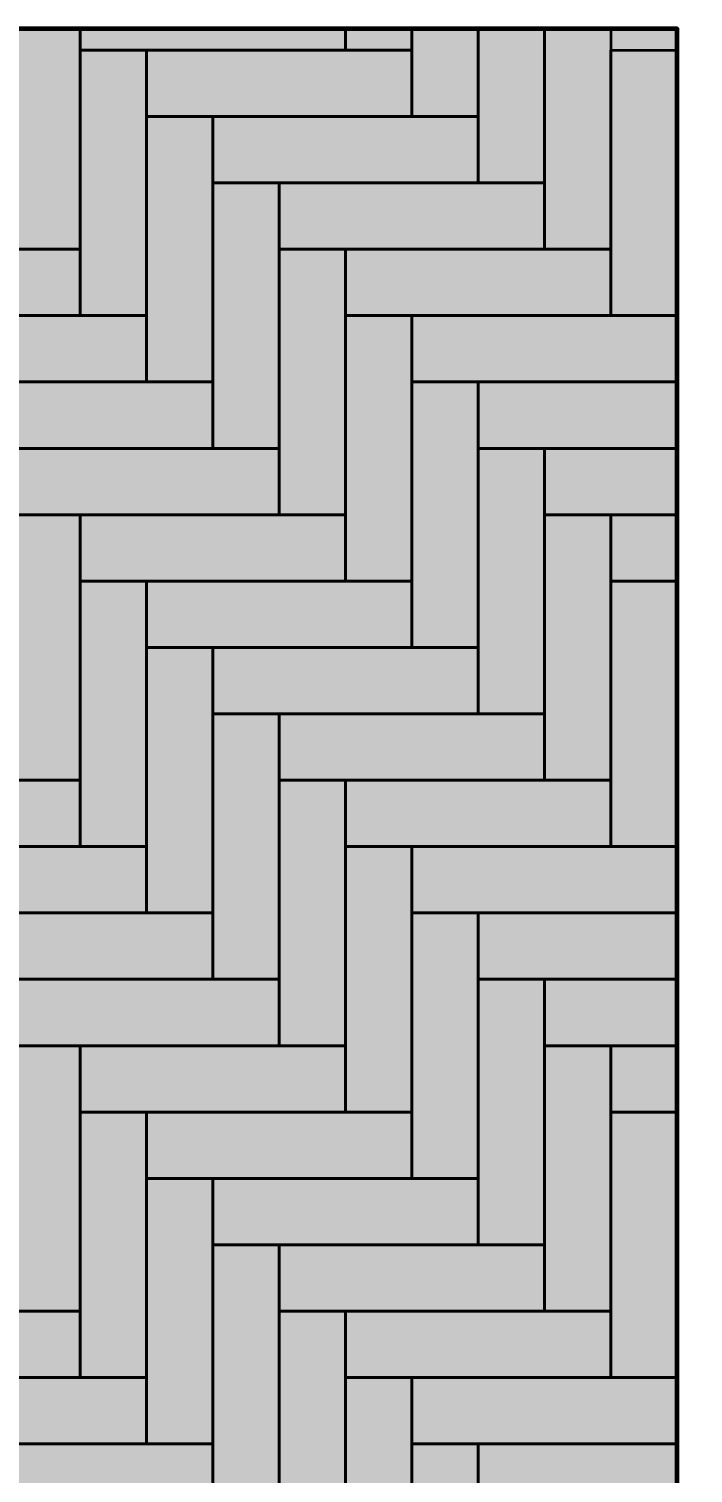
# Model space of a CAD drawing. Header units: millimetres. Extents: x -510890 to 418982, y -118257 to 141350.
# Drawn here: x 72948 to 75452, y -1581 to 3859 of the extents above; entities that cross this region are included whole.
import ezdxf
from ezdxf import colors
from ezdxf.entities.mleader import LeaderData, LeaderLine
from ezdxf.math import Vec2, Vec3

# ---------------------------------------------------------------- set-up
doc = ezdxf.new("R2010")
doc.units = ezdxf.units.MM
doc.layers.add('АР_Площадь контур', color=220, linetype='Continuous', lineweight=35, plot=False)
doc.styles.add('Архитект', font='isocpeur.ttf', dxfattribs={"width": 0.8, "oblique": 8})

msp = doc.modelspace()

# ---------------------------------------------------------------- hatches: boundary and pattern name
at = {"layer": 'АР_Площадь контур', "ltscale": 100, "true_color": 0xc7c8ca}
h = msp.add_hatch(color=9, dxfattribs=at)
h.dxf.hatch_style = 1
h.paths.add_polyline_path([(73141.8, 3859.4), (72891.8, 3859.4), (72891.8, 3029.4), (73141.8, 3029.4)])
at = {"layer": 'АР_Площадь контур', "ltscale": 100, "true_color": 0xffffff}
h = msp.add_hatch(color=7, dxfattribs=at)
h.dxf.hatch_style = 1
h.paths.add_polyline_path([(74141.8, 3859.4), (73141.8, 3859.4), (73141.8, 3779.4), (74141.8, 3779.4)])
h = msp.add_hatch(color=7, dxfattribs=at)
h.dxf.hatch_style = 1
h.paths.add_polyline_path([(74391.8, 3859.4), (74141.8, 3859.4), (74141.8, 3779.4), (74391.8, 3779.4)])
at = {"layer": 'АР_Площадь контур', "ltscale": 100, "true_color": 0x636466}
h = msp.add_hatch(color=251, dxfattribs=at)
h.dxf.hatch_style = 1
h.paths.add_polyline_path([(74641.8, 3859.4), (74391.8, 3859.4), (74391.8, 3529.4), (74641.8, 3529.4)])
at = {"layer": 'АР_Площадь контур', "ltscale": 100, "true_color": 0xc7c8ca}
h = msp.add_hatch(color=9, dxfattribs=at)
h.dxf.hatch_style = 1
h.paths.add_polyline_path([(74891.8, 3859.4), (74641.8, 3859.4), (74641.8, 3279.4), (74891.8, 3279.4)])
at = {"layer": 'АР_Площадь контур', "ltscale": 100, "true_color": 0xffffff}
h = msp.add_hatch(color=7, dxfattribs=at)
h.dxf.hatch_style = 1
h.paths.add_polyline_path([(75141.8, 3859.4), (74891.8, 3859.4), (74891.8, 3029.4), (75141.8, 3029.4)])
at = {"layer": 'АР_Площадь контур', "ltscale": 100, "true_color": 0x636466}
h = msp.add_hatch(color=251, dxfattribs=at)
h.dxf.hatch_style = 1
h.paths.add_polyline_path([(75392.3, 3779.4), (75392.3, 3859.4), (75141.8, 3859.4), (75141.8, 3779.4)])
at = {"layer": 'АР_Площадь контур', "ltscale": 100, "true_color": 0xffffff}
h = msp.add_hatch(color=7, dxfattribs=at)
h.dxf.hatch_style = 1
h.paths.add_polyline_path([(73391.8, 3779.4), (73141.8, 3779.4), (73141.8, 2779.4), (73391.8, 2779.4)])
at = {"layer": 'АР_Площадь контур', "ltscale": 100, "true_color": 0x636466}
h = msp.add_hatch(color=251, dxfattribs=at)
h.dxf.hatch_style = 1
h.paths.add_polyline_path([(74391.8, 3779.4), (73391.8, 3779.4), (73391.8, 3529.4), (74391.8, 3529.4)])
h = msp.add_hatch(color=251, dxfattribs=at)
h.dxf.hatch_style = 1
h.paths.add_polyline_path([(75391.8, 3779.4), (75141.8, 3779.4), (75141.8, 2779.4), (75391.8, 2779.4)])
h = msp.add_hatch(color=251, dxfattribs=at)
h.dxf.hatch_style = 1
h.paths.add_polyline_path([(73641.8, 3529.4), (73391.8, 3529.4), (73391.8, 2529.4), (73641.8, 2529.4)])
at = {"layer": 'АР_Площадь контур', "ltscale": 100, "true_color": 0xc7c8ca}
h = msp.add_hatch(color=9, dxfattribs=at)
h.dxf.hatch_style = 1
h.paths.add_polyline_path([(74641.8, 3529.4), (73641.8, 3529.4), (73641.8, 3279.4), (74641.8, 3279.4)])
h = msp.add_hatch(color=9, dxfattribs=at)
h.dxf.hatch_style = 1
h.paths.add_polyline_path([(75392.3, 2529.4), (75392.3, 3529.4), (75391.8, 3529.4), (75391.8, 2529.4)])
h = msp.add_hatch(color=9, dxfattribs=at)
h.dxf.hatch_style = 1
h.paths.add_polyline_path([(73891.8, 3279.4), (73641.8, 3279.4), (73641.8, 2279.4), (73891.8, 2279.4)])
at = {"layer": 'АР_Площадь контур', "ltscale": 100, "true_color": 0xffffff}
h = msp.add_hatch(color=7, dxfattribs=at)
h.dxf.hatch_style = 1
h.paths.add_polyline_path([(74891.8, 3279.4), (73891.8, 3279.4), (73891.8, 3029.4), (74891.8, 3029.4)])
h = msp.add_hatch(color=7, dxfattribs=at)
h.dxf.hatch_style = 1
h.paths.add_polyline_path([(73141.8, 3029.4), (72141.8, 3029.4), (72141.8, 2779.4), (73141.8, 2779.4)])
h = msp.add_hatch(color=7, dxfattribs=at)
h.dxf.hatch_style = 1
h.paths.add_polyline_path([(74141.8, 3029.4), (73891.8, 3029.4), (73891.8, 2029.4), (74141.8, 2029.4)])
at = {"layer": 'АР_Площадь контур', "ltscale": 100, "true_color": 0x636466}
h = msp.add_hatch(color=251, dxfattribs=at)
h.dxf.hatch_style = 1
h.paths.add_polyline_path([(75141.8, 3029.4), (74141.8, 3029.4), (74141.8, 2779.4), (75141.8, 2779.4)])
h = msp.add_hatch(color=251, dxfattribs=at)
h.dxf.hatch_style = 1
h.paths.add_polyline_path([(73391.8, 2779.4), (72391.8, 2779.4), (72391.8, 2529.4), (73391.8, 2529.4)])
h = msp.add_hatch(color=251, dxfattribs=at)
h.dxf.hatch_style = 1
h.paths.add_polyline_path([(74391.8, 2779.4), (74141.8, 2779.4), (74141.8, 1779.4), (74391.8, 1779.4)])
at = {"layer": 'АР_Площадь контур', "ltscale": 100, "true_color": 0xc7c8ca}
h = msp.add_hatch(color=9, dxfattribs=at)
h.dxf.hatch_style = 1
h.paths.add_polyline_path([(75391.8, 2779.4), (74391.8, 2779.4), (74391.8, 2529.4), (75391.8, 2529.4)])
h = msp.add_hatch(color=9, dxfattribs=at)
h.dxf.hatch_style = 1
h.paths.add_polyline_path([(73641.8, 2529.4), (72641.8, 2529.4), (72641.8, 2279.4), (73641.8, 2279.4)])
h = msp.add_hatch(color=9, dxfattribs=at)
h.dxf.hatch_style = 1
h.paths.add_polyline_path([(74641.8, 2529.4), (74391.8, 2529.4), (74391.8, 1529.4), (74641.8, 1529.4)])
at = {"layer": 'АР_Площадь контур', "ltscale": 100, "true_color": 0xffffff}
h = msp.add_hatch(color=7, dxfattribs=at)
h.dxf.hatch_style = 1
h.paths.add_polyline_path([(75392.3, 2279.4), (75392.3, 2529.4), (74641.8, 2529.4), (74641.8, 2279.4)])
h = msp.add_hatch(color=7, dxfattribs=at)
h.dxf.hatch_style = 1
h.paths.add_polyline_path([(73891.8, 2279.4), (72891.8, 2279.4), (72891.8, 2029.4), (73891.8, 2029.4)])
h = msp.add_hatch(color=7, dxfattribs=at)
h.dxf.hatch_style = 1
h.paths.add_polyline_path([(74891.8, 2279.4), (74641.8, 2279.4), (74641.8, 1279.4), (74891.8, 1279.4)])
at = {"layer": 'АР_Площадь контур', "ltscale": 100, "true_color": 0x636466}
h = msp.add_hatch(color=251, dxfattribs=at)
h.dxf.hatch_style = 1
h.paths.add_polyline_path([(75392.3, 2029.4), (75392.3, 2279.4), (74891.8, 2279.4), (74891.8, 2029.4)])
at = {"layer": 'АР_Площадь контур', "ltscale": 100, "true_color": 0xffffff}
h = msp.add_hatch(color=7, dxfattribs=at)
h.dxf.hatch_style = 1
h.paths.add_polyline_path([(73141.8, 2029.4), (72891.8, 2029.4), (72891.8, 1029.4), (73141.8, 1029.4)])
at = {"layer": 'АР_Площадь контур', "ltscale": 100, "true_color": 0x636466}
h = msp.add_hatch(color=251, dxfattribs=at)
h.dxf.hatch_style = 1
h.paths.add_polyline_path([(74141.8, 2029.4), (73141.8, 2029.4), (73141.8, 1779.4), (74141.8, 1779.4)])
h = msp.add_hatch(color=251, dxfattribs=at)
h.dxf.hatch_style = 1
h.paths.add_polyline_path([(75141.8, 2029.4), (74891.8, 2029.4), (74891.8, 1029.4), (75141.8, 1029.4)])
at = {"layer": 'АР_Площадь контур', "ltscale": 100, "true_color": 0xc7c8ca}
h = msp.add_hatch(color=9, dxfattribs=at)
h.dxf.hatch_style = 1
h.paths.add_polyline_path([(75392.3, 1779.4), (75392.3, 2029.4), (75141.8, 2029.4), (75141.8, 1779.4)])
at = {"layer": 'АР_Площадь контур', "ltscale": 100, "true_color": 0x636466}
h = msp.add_hatch(color=251, dxfattribs=at)
h.dxf.hatch_style = 1
h.paths.add_polyline_path([(73391.8, 1779.4), (73141.8, 1779.4), (73141.8, 779.4), (73391.8, 779.4)])
at = {"layer": 'АР_Площадь контур', "ltscale": 100, "true_color": 0xc7c8ca}
h = msp.add_hatch(color=9, dxfattribs=at)
h.dxf.hatch_style = 1
h.paths.add_polyline_path([(74391.8, 1779.4), (73391.8, 1779.4), (73391.8, 1529.4), (74391.8, 1529.4)])
h = msp.add_hatch(color=9, dxfattribs=at)
h.dxf.hatch_style = 1
h.paths.add_polyline_path([(75391.8, 1779.4), (75141.8, 1779.4), (75141.8, 779.4), (75391.8, 779.4)])
at = {"layer": 'АР_Площадь контур', "ltscale": 100, "true_color": 0xffffff}
h = msp.add_hatch(color=7, dxfattribs=at)
h.dxf.hatch_style = 1
h.paths.add_polyline_path([(75392.3, 1529.4), (75392.3, 1779.4), (75391.8, 1779.4), (75391.8, 1529.4)])
at = {"layer": 'АР_Площадь контур', "ltscale": 100, "true_color": 0xc7c8ca}
h = msp.add_hatch(color=9, dxfattribs=at)
h.dxf.hatch_style = 1
h.paths.add_polyline_path([(73641.8, 1529.4), (73391.8, 1529.4), (73391.8, 529.4), (73641.8, 529.4)])
at = {"layer": 'АР_Площадь контур', "ltscale": 100, "true_color": 0xffffff}
h = msp.add_hatch(color=7, dxfattribs=at)
h.dxf.hatch_style = 1
h.paths.add_polyline_path([(74641.8, 1529.4), (73641.8, 1529.4), (73641.8, 1279.4), (74641.8, 1279.4)])
h = msp.add_hatch(color=7, dxfattribs=at)
h.dxf.hatch_style = 1
h.paths.add_polyline_path([(75392.3, 529.4), (75392.3, 1529.4), (75391.8, 1529.4), (75391.8, 529.4)])
at = {"layer": 'АР_Площадь контур', "lineweight": 5, "ltscale": 300, "true_color": 0xb8b9bc, "transparency": 33554687}
h = msp.add_hatch(color=9, dxfattribs=at)
h.dxf.hatch_style = 1
h.paths.add_polyline_path([(75832.3, 1359.4), (75332.3, 1359.4)], flags=17)
h.paths.add_polyline_path([(76832.3, 859.4), (76332.3, 859.4), (76332.3, 359.4), (76832.3, 359.4)])
h.paths.add_polyline_path([(76832.3, 359.4), (76332.3, 359.4)], flags=17)
h.paths.add_polyline_path([(77332.3, 859.4), (76832.3, 859.4), (76832.3, -140.6), (77332.3, -140.6)])
h.paths.add_polyline_path([(77332.3, -140.6), (76832.3, -140.6), (76832.3, -640.6), (77332.3, -640.6)])
h.paths.add_polyline_path([(77832.3, -140.6), (77332.3, -140.6), (77332.3, -640.6), (77832.3, -640.6)])
h.paths.add_polyline_path([(77832.3, -640.6), (77332.3, -640.6)])
h.paths.add_polyline_path([(78332.3, -140.6), (77832.3, -140.6), (77832.3, -1140.6), (78332.3, -1140.6)])
h.paths.add_polyline_path([(78332.3, -1140.6), (77832.3, -1140.6), (77832.3, -1640.6), (78332.3, -1640.6)])
h.paths.add_polyline_path([(78832.3, -1140.6), (78332.3, -1140.6), (78332.3, -1640.6), (78832.3, -1640.6)])
h.paths.add_polyline_path([(78832.3, -1640.6), (78332.3, -1640.6)], flags=17)
h.paths.add_polyline_path([(79332.3, -2140.6), (78832.3, -2140.6), (78832.3, -2640.6), (79332.3, -2640.6)])
h.paths.add_polyline_path([(79832.3, -2140.6), (79332.3, -2140.6), (79332.3, -2640.6), (79832.3, -2640.6)])
h.paths.add_polyline_path([(79832.3, -2640.6), (79332.3, -2640.6)], flags=17)
h.paths.add_polyline_path([(80332.3, -2140.6), (79832.3, -2140.6), (79832.3, -3140.6), (80332.3, -3140.6)])
h.paths.add_polyline_path([(80332.3, -3140.6), (79832.3, -3140.6), (79832.3, -3640.6), (80332.3, -3640.6)])
h.paths.add_polyline_path([(80832.3, -3140.6), (80332.3, -3140.6), (80332.3, -3640.6), (80832.3, -3640.6)])
h.paths.add_polyline_path([(80832.3, -3640.6), (80832.3, -4140.6)], flags=17)
h.paths.add_polyline_path([(81332.3, -3140.6), (80832.3, -3140.6), (80832.3, -4140.6), (81332.3, -4140.6)])
h.paths.add_polyline_path([(80832.3, -4351), (81332.3, -4351), (81332.3, -4140.6), (80832.3, -4140.6)])
h.paths.add_polyline_path([(78832.3, -1690.6), (78842.3, -1690.6), (78842.3, -2090.6), (78832.3, -2090.6), (78832.3, -2140.6), (79332.3, -2140.6), (79332.3, -1140.6), (78832.3, -1140.6)])
at = {"layer": 'АР_Площадь контур', "ltscale": 100, "true_color": 0xffffff}
h = msp.add_hatch(color=7, dxfattribs=at)
h.dxf.hatch_style = 1
h.paths.add_polyline_path([(73891.8, 1279.4), (73641.8, 1279.4), (73641.8, 279.4), (73891.8, 279.4)])
at = {"layer": 'АР_Площадь контур', "ltscale": 100, "true_color": 0x636466}
h = msp.add_hatch(color=251, dxfattribs=at)
h.dxf.hatch_style = 1
h.paths.add_polyline_path([(74891.8, 1279.4), (73891.8, 1279.4), (73891.8, 1029.4), (74891.8, 1029.4)])
h = msp.add_hatch(color=251, dxfattribs=at)
h.dxf.hatch_style = 1
h.paths.add_polyline_path([(73141.8, 1029.4), (72141.8, 1029.4), (72141.8, 779.4), (73141.8, 779.4)])
h = msp.add_hatch(color=251, dxfattribs=at)
h.dxf.hatch_style = 1
h.paths.add_polyline_path([(74141.8, 1029.4), (73891.8, 1029.4), (73891.8, 29.4), (74141.8, 29.4)])
at = {"layer": 'АР_Площадь контур', "ltscale": 100, "true_color": 0xc7c8ca}
h = msp.add_hatch(color=9, dxfattribs=at)
h.dxf.hatch_style = 1
h.paths.add_polyline_path([(75141.8, 1029.4), (74141.8, 1029.4), (74141.8, 779.4), (75141.8, 779.4)])
h = msp.add_hatch(color=9, dxfattribs=at)
h.dxf.hatch_style = 1
h.paths.add_polyline_path([(73391.8, 779.4), (72391.8, 779.4), (72391.8, 529.4), (73391.8, 529.4)])
h = msp.add_hatch(color=9, dxfattribs=at)
h.dxf.hatch_style = 1
h.paths.add_polyline_path([(74391.8, 779.4), (74141.8, 779.4), (74141.8, -220.6), (74391.8, -220.6)])
at = {"layer": 'АР_Площадь контур', "ltscale": 100, "true_color": 0xffffff}
h = msp.add_hatch(color=7, dxfattribs=at)
h.dxf.hatch_style = 1
h.paths.add_polyline_path([(75391.8, 779.4), (74391.8, 779.4), (74391.8, 529.4), (75391.8, 529.4)])
h = msp.add_hatch(color=7, dxfattribs=at)
h.dxf.hatch_style = 1
h.paths.add_polyline_path([(73641.8, 529.4), (72641.8, 529.4), (72641.8, 279.4), (73641.8, 279.4)])
h = msp.add_hatch(color=7, dxfattribs=at)
h.dxf.hatch_style = 1
h.paths.add_polyline_path([(74641.8, 529.4), (74391.8, 529.4), (74391.8, -470.6), (74641.8, -470.6)])
at = {"layer": 'АР_Площадь контур', "ltscale": 100, "true_color": 0x636466}
h = msp.add_hatch(color=251, dxfattribs=at)
h.dxf.hatch_style = 1
h.paths.add_polyline_path([(75392.3, 279.4), (75392.3, 529.4), (74641.8, 529.4), (74641.8, 279.4)])
h = msp.add_hatch(color=251, dxfattribs=at)
h.dxf.hatch_style = 1
h.paths.add_polyline_path([(73891.8, 279.4), (72891.8, 279.4), (72891.8, 29.4), (73891.8, 29.4)])
h = msp.add_hatch(color=251, dxfattribs=at)
h.dxf.hatch_style = 1
h.paths.add_polyline_path([(74891.8, 279.4), (74641.8, 279.4), (74641.8, -720.6), (74891.8, -720.6)])
at = {"layer": 'АР_Площадь контур', "ltscale": 100, "true_color": 0xc7c8ca}
h = msp.add_hatch(color=9, dxfattribs=at)
h.dxf.hatch_style = 1
h.paths.add_polyline_path([(75392.3, 29.4), (75392.3, 279.4), (74891.8, 279.4), (74891.8, 29.4)])
at = {"layer": 'АР_Площадь контур', "ltscale": 100, "true_color": 0x636466}
h = msp.add_hatch(color=251, dxfattribs=at)
h.dxf.hatch_style = 1
h.paths.add_polyline_path([(73141.8, 29.4), (72891.8, 29.4), (72891.8, -970.6), (73141.8, -970.6)])
at = {"layer": 'АР_Площадь контур', "ltscale": 100, "true_color": 0xc7c8ca}
h = msp.add_hatch(color=9, dxfattribs=at)
h.dxf.hatch_style = 1
h.paths.add_polyline_path([(74141.8, 29.4), (73141.8, 29.4), (73141.8, -220.6), (74141.8, -220.6)])
h = msp.add_hatch(color=9, dxfattribs=at)
h.dxf.hatch_style = 1
h.paths.add_polyline_path([(75141.8, 29.4), (74891.8, 29.4), (74891.8, -970.6), (75141.8, -970.6)])
at = {"layer": 'АР_Площадь контур', "ltscale": 100, "true_color": 0xffffff}
h = msp.add_hatch(color=7, dxfattribs=at)
h.dxf.hatch_style = 1
h.paths.add_polyline_path([(75392.3, -220.6), (75392.3, 29.4), (75141.8, 29.4), (75141.8, -220.6)])
at = {"layer": 'АР_Площадь контур', "ltscale": 100, "true_color": 0xc7c8ca}
h = msp.add_hatch(color=9, dxfattribs=at)
h.dxf.hatch_style = 1
h.paths.add_polyline_path([(73391.8, -220.6), (73141.8, -220.6), (73141.8, -1220.6), (73391.8, -1220.6)])
at = {"layer": 'АР_Площадь контур', "ltscale": 100, "true_color": 0xffffff}
h = msp.add_hatch(color=7, dxfattribs=at)
h.dxf.hatch_style = 1
h.paths.add_polyline_path([(74391.8, -220.6), (73391.8, -220.6), (73391.8, -470.6), (74391.8, -470.6)])
h = msp.add_hatch(color=7, dxfattribs=at)
h.dxf.hatch_style = 1
h.paths.add_polyline_path([(75391.8, -220.6), (75141.8, -220.6), (75141.8, -1220.6), (75391.8, -1220.6)])
at = {"layer": 'АР_Площадь контур', "ltscale": 100, "true_color": 0x636466}
h = msp.add_hatch(color=251, dxfattribs=at)
h.dxf.hatch_style = 1
h.paths.add_polyline_path([(75392.3, -470.6), (75392.3, -220.6), (75391.8, -220.6), (75391.8, -470.6)])
at = {"layer": 'АР_Площадь контур', "ltscale": 100, "true_color": 0xffffff}
h = msp.add_hatch(color=7, dxfattribs=at)
h.dxf.hatch_style = 1
h.paths.add_polyline_path([(73641.8, -470.6), (73391.8, -470.6), (73391.8, -1470.6), (73641.8, -1470.6)])
at = {"layer": 'АР_Площадь контур', "ltscale": 100, "true_color": 0x636466}
h = msp.add_hatch(color=251, dxfattribs=at)
h.dxf.hatch_style = 1
h.paths.add_polyline_path([(74641.8, -470.6), (73641.8, -470.6), (73641.8, -720.6), (74641.8, -720.6)])
h = msp.add_hatch(color=251, dxfattribs=at)
h.dxf.hatch_style = 1
h.paths.add_polyline_path([(75392.3, -1470.6), (75392.3, -470.6), (75391.8, -470.6), (75391.8, -1470.6)])
h = msp.add_hatch(color=251, dxfattribs=at)
h.dxf.hatch_style = 1
h.paths.add_polyline_path([(73891.8, -720.6), (73641.8, -720.6), (73641.8, -1720.6), (73891.8, -1720.6)])
at = {"layer": 'АР_Площадь контур', "ltscale": 100, "true_color": 0xc7c8ca}
h = msp.add_hatch(color=9, dxfattribs=at)
h.dxf.hatch_style = 1
h.paths.add_polyline_path([(74891.8, -720.6), (73891.8, -720.6), (73891.8, -970.6), (74891.8, -970.6)])
h = msp.add_hatch(color=9, dxfattribs=at)
h.dxf.hatch_style = 1
h.paths.add_polyline_path([(73141.8, -970.6), (72141.8, -970.6), (72141.8, -1220.6), (73141.8, -1220.6)])
h = msp.add_hatch(color=9, dxfattribs=at)
h.dxf.hatch_style = 1
h.paths.add_polyline_path([(74141.8, -970.6), (73891.8, -970.6), (73891.8, -1970.6), (74141.8, -1970.6)])
at = {"layer": 'АР_Площадь контур', "ltscale": 100, "true_color": 0xffffff}
h = msp.add_hatch(color=7, dxfattribs=at)
h.dxf.hatch_style = 1
h.paths.add_polyline_path([(75141.8, -970.6), (74141.8, -970.6), (74141.8, -1220.6), (75141.8, -1220.6)])
h = msp.add_hatch(color=7, dxfattribs=at)
h.dxf.hatch_style = 1
h.paths.add_polyline_path([(73391.8, -1220.6), (72391.8, -1220.6), (72391.8, -1470.6), (73391.8, -1470.6)])
h = msp.add_hatch(color=7, dxfattribs=at)
h.dxf.hatch_style = 1
h.paths.add_polyline_path([(74391.8, -1220.6), (74141.8, -1220.6), (74141.8, -2220.6), (74391.8, -2220.6)])
at = {"layer": 'АР_Площадь контур', "ltscale": 100, "true_color": 0x636466}
h = msp.add_hatch(color=251, dxfattribs=at)
h.dxf.hatch_style = 1
h.paths.add_polyline_path([(75391.8, -1220.6), (74391.8, -1220.6), (74391.8, -1470.6), (75391.8, -1470.6)])
h = msp.add_hatch(color=251, dxfattribs=at)
h.dxf.hatch_style = 1
h.paths.add_polyline_path([(72842.3, -1690.6), (72842.3, -1720.6), (73641.8, -1720.6), (73641.8, -1470.6), (72641.8, -1470.6), (72641.8, -1690.6)])
h = msp.add_hatch(color=251, dxfattribs=at)
h.dxf.hatch_style = 1
h.paths.add_polyline_path([(74641.8, -1470.6), (74391.8, -1470.6), (74391.8, -2470.6), (74641.8, -2470.6)])
at = {"layer": 'АР_Площадь контур', "ltscale": 100, "true_color": 0xc7c8ca}
h = msp.add_hatch(color=9, dxfattribs=at)
h.dxf.hatch_style = 1
h.paths.add_polyline_path([(75392.3, -1720.6), (75392.3, -1470.6), (74641.8, -1470.6), (74641.8, -1720.6)])

# ---------------------------------------------------------------- linework, layer by layer
at = {"layer": 'АР_Площадь контур', "lineweight": 60}
msp.add_lwpolyline([(75392.3, -3101), (75392.3, 3859.4), (66892.3, 3859.4), (66892.3, 169.4), (66382.3, 169.4), (66382.3, 292.7), (66082.3, 292.7, 0.374732), (58459, -7330.6), (58459, -7390.7)], format="xyb", dxfattribs=at)
at = {"layer": 'АР_Площадь контур', "color": 7, "ltscale": 100}
msp.add_lwpolyline([(66892.3, 169.4), (66382.3, 169.4), (66382.3, 292.7), (66082.3, 292.7, 0.374731), (58459, -7330.6), (58459, -7390.7), (64742.8, -7390.7), (64742.8, -7991.6), (66442.3, -7992.6), (66442.5, -7690.6), (66842.3, -7690.6), (66842.3, -7970.6), (69360.7, -7970.6), (69360.7, -8090.6), (71060.7, -8090.6), (71060.7, -7970.6), (72442.3, -7970.6), (72442.3, -7690.6), (72842.3, -7690.6), (72842.3, -7970.6), (75392.4, -7970.6), (75392.3, 3859.4), (66892.3, 3859.4)], format="xyb", close=True, dxfattribs=at)
for points in [[(73141.8, 3859.4), (73141.8, 3029.4), (72891.8, 3029.4), (72891.8, 3859.4)], [(74141.8, 3859.4), (74141.8, 3779.4), (73141.8, 3779.4), (73141.8, 3859.4)], [(74391.8, 3859.4), (74391.8, 3779.4), (74141.8, 3779.4), (74141.8, 3859.4)], [(74641.8, 3859.4), (74641.8, 3529.4), (74391.8, 3529.4), (74391.8, 3859.4)], [(74891.8, 3859.4), (74891.8, 3279.4), (74641.8, 3279.4), (74641.8, 3859.4)], [(75141.8, 3859.4), (75141.8, 3029.4), (74891.8, 3029.4), (74891.8, 3859.4)], [(75392.3, 2279.4), (74641.8, 2279.4), (74641.8, 2529.4), (75392.3, 2529.4)], [(75392.3, 2029.4), (74891.8, 2029.4), (74891.8, 2279.4), (75392.3, 2279.4)], [(75392.3, 1779.4), (75141.8, 1779.4), (75141.8, 2029.4), (75392.3, 2029.4)], [(75392.3, 1529.4), (75391.8, 1529.4), (75391.8, 1779.4), (75392.3, 1779.4)], [(75392.3, 529.4), (75391.8, 529.4), (75391.8, 1529.4), (75392.3, 1529.4)], [(75392.3, 279.4), (74641.8, 279.4), (74641.8, 529.4), (75392.3, 529.4)], [(75392.3, 29.4), (74891.8, 29.4), (74891.8, 279.4), (75392.3, 279.4)], [(75392.3, -220.6), (75141.8, -220.6), (75141.8, 29.4), (75392.3, 29.4)], [(75392.3, -470.6), (75391.8, -470.6), (75391.8, -220.6), (75392.3, -220.6)], [(75392.3, -1470.6), (75391.8, -1470.6), (75391.8, -470.6), (75392.3, -470.6)], [(72641.8, -1690.6), (72641.8, -1470.6), (73641.8, -1470.6), (73641.8, -1720.6), (72842.3, -1720.6)], [(75392.3, -1720.6), (74641.8, -1720.6), (74641.8, -1470.6), (75392.3, -1470.6)]]:
    msp.add_lwpolyline(points, dxfattribs=at)
for points in [[(73141.8, 2779.4), (73141.8, 3779.4), (73391.8, 3779.4), (73391.8, 2779.4)], [(73391.8, 3779.4), (74391.8, 3779.4), (74391.8, 3529.4), (73391.8, 3529.4)], [(75141.8, 2779.4), (75141.8, 3779.4), (75391.8, 3779.4), (75391.8, 2779.4)], [(73391.8, 2529.4), (73391.8, 3529.4), (73641.8, 3529.4), (73641.8, 2529.4)], [(73641.8, 3529.4), (74641.8, 3529.4), (74641.8, 3279.4), (73641.8, 3279.4)], [(73641.8, 2279.4), (73641.8, 3279.4), (73891.8, 3279.4), (73891.8, 2279.4)], [(73891.8, 3279.4), (74891.8, 3279.4), (74891.8, 3029.4), (73891.8, 3029.4)], [(72141.8, 3029.4), (73141.8, 3029.4), (73141.8, 2779.4), (72141.8, 2779.4)], [(73891.8, 2029.4), (73891.8, 3029.4), (74141.8, 3029.4), (74141.8, 2029.4)], [(74141.8, 3029.4), (75141.8, 3029.4), (75141.8, 2779.4), (74141.8, 2779.4)], [(72391.8, 2779.4), (73391.8, 2779.4), (73391.8, 2529.4), (72391.8, 2529.4)], [(74141.8, 1779.4), (74141.8, 2779.4), (74391.8, 2779.4), (74391.8, 1779.4)], [(74391.8, 2779.4), (75391.8, 2779.4), (75391.8, 2529.4), (74391.8, 2529.4)], [(72641.8, 2529.4), (73641.8, 2529.4), (73641.8, 2279.4), (72641.8, 2279.4)], [(74391.8, 1529.4), (74391.8, 2529.4), (74641.8, 2529.4), (74641.8, 1529.4)], [(72891.8, 2279.4), (73891.8, 2279.4), (73891.8, 2029.4), (72891.8, 2029.4)], [(74641.8, 1279.4), (74641.8, 2279.4), (74891.8, 2279.4), (74891.8, 1279.4)], [(72891.8, 1029.4), (72891.8, 2029.4), (73141.8, 2029.4), (73141.8, 1029.4)], [(73141.8, 2029.4), (74141.8, 2029.4), (74141.8, 1779.4), (73141.8, 1779.4)], [(74891.8, 1029.4), (74891.8, 2029.4), (75141.8, 2029.4), (75141.8, 1029.4)], [(73141.8, 779.4), (73141.8, 1779.4), (73391.8, 1779.4), (73391.8, 779.4)], [(73391.8, 1779.4), (74391.8, 1779.4), (74391.8, 1529.4), (73391.8, 1529.4)], [(75141.8, 779.4), (75141.8, 1779.4), (75391.8, 1779.4), (75391.8, 779.4)], [(73391.8, 529.4), (73391.8, 1529.4), (73641.8, 1529.4), (73641.8, 529.4)], [(73641.8, 1529.4), (74641.8, 1529.4), (74641.8, 1279.4), (73641.8, 1279.4)], [(73641.8, 279.4), (73641.8, 1279.4), (73891.8, 1279.4), (73891.8, 279.4)], [(73891.8, 1279.4), (74891.8, 1279.4), (74891.8, 1029.4), (73891.8, 1029.4)], [(72141.8, 1029.4), (73141.8, 1029.4), (73141.8, 779.4), (72141.8, 779.4)], [(73891.8, 29.4), (73891.8, 1029.4), (74141.8, 1029.4), (74141.8, 29.4)], [(74141.8, 1029.4), (75141.8, 1029.4), (75141.8, 779.4), (74141.8, 779.4)], [(72391.8, 779.4), (73391.8, 779.4), (73391.8, 529.4), (72391.8, 529.4)], [(74141.8, -220.6), (74141.8, 779.4), (74391.8, 779.4), (74391.8, -220.6)], [(74391.8, 779.4), (75391.8, 779.4), (75391.8, 529.4), (74391.8, 529.4)], [(72641.8, 529.4), (73641.8, 529.4), (73641.8, 279.4), (72641.8, 279.4)], [(74391.8, -470.6), (74391.8, 529.4), (74641.8, 529.4), (74641.8, -470.6)], [(72891.8, 279.4), (73891.8, 279.4), (73891.8, 29.4), (72891.8, 29.4)], [(74641.8, -720.6), (74641.8, 279.4), (74891.8, 279.4), (74891.8, -720.6)], [(72891.8, -970.6), (72891.8, 29.4), (73141.8, 29.4), (73141.8, -970.6)], [(73141.8, 29.4), (74141.8, 29.4), (74141.8, -220.6), (73141.8, -220.6)], [(74891.8, -970.6), (74891.8, 29.4), (75141.8, 29.4), (75141.8, -970.6)], [(73141.8, -1220.6), (73141.8, -220.6), (73391.8, -220.6), (73391.8, -1220.6)], [(73391.8, -220.6), (74391.8, -220.6), (74391.8, -470.6), (73391.8, -470.6)], [(75141.8, -1220.6), (75141.8, -220.6), (75391.8, -220.6), (75391.8, -1220.6)], [(73391.8, -1470.6), (73391.8, -470.6), (73641.8, -470.6), (73641.8, -1470.6)], [(73641.8, -470.6), (74641.8, -470.6), (74641.8, -720.6), (73641.8, -720.6)], [(73641.8, -1720.6), (73641.8, -720.6), (73891.8, -720.6), (73891.8, -1720.6)], [(73891.8, -720.6), (74891.8, -720.6), (74891.8, -970.6), (73891.8, -970.6)], [(72141.8, -970.6), (73141.8, -970.6), (73141.8, -1220.6), (72141.8, -1220.6)], [(73891.8, -1970.6), (73891.8, -970.6), (74141.8, -970.6), (74141.8, -1970.6)], [(74141.8, -970.6), (75141.8, -970.6), (75141.8, -1220.6), (74141.8, -1220.6)], [(72391.8, -1220.6), (73391.8, -1220.6), (73391.8, -1470.6), (72391.8, -1470.6)], [(74141.8, -2220.6), (74141.8, -1220.6), (74391.8, -1220.6), (74391.8, -2220.6)], [(74391.8, -1220.6), (75391.8, -1220.6), (75391.8, -1470.6), (74391.8, -1470.6)], [(74391.8, -2470.6), (74391.8, -1470.6), (74641.8, -1470.6), (74641.8, -2470.6)]]:
    msp.add_lwpolyline(points, close=True, dxfattribs=at)

# ---------------------------------------------------------------- leaders
at = {"layer": 'АР_Площадь контур'}
ml = msp.add_multileader_mtext('Standard', dxfattribs=at)
ml.set_content('Пл-7', color=256, style='Архитект')
ml.set_leader_properties(color=256, linetype='ByLayer', lineweight=-1)
ml.build(insert=Vec2(0, 0))
ml.multileader.update_dxf_attribs({"text_left_attachment_type": 6, "text_right_attachment_type": 6, "dogleg_length": 25, "arrow_head_size": 200})
ctx = ml.context
ctx.base_point, ctx.char_height, ctx.arrow_head_size, ctx.landing_gap_size, ctx.plane_origin = Vec3(70812.2, 2618.4), 250, 200, 100, Vec3(57190.8, 2935.9)
ctx.left_attachment, ctx.right_attachment = 6, 6
notes = []
notes.append((ctx, [(0, (1, 1, 0), (71647.4, 2618.4), (-1, 0), 25, [(1, [(71952.6, 3859.4)], 0, [])])]))
ctx.mtext.insert, ctx.mtext.width, ctx.mtext.defined_height, ctx.mtext.line_spacing_style, ctx.mtext.flow_direction = Vec3(70912.2, 2918.4), 3549.472, 1007.6, 2, 5
ml = msp.add_multileader_mtext('Standard', dxfattribs=at)
ml.set_content('Пл-7', color=256, style='Архитект')
ml.set_leader_properties(color=256, linetype='ByLayer', lineweight=-1)
ml.build(insert=Vec2(0, 0))
ml.multileader.update_dxf_attribs({"text_left_attachment_type": 6, "text_right_attachment_type": 6, "dogleg_length": 25, "arrow_head_size": 200})
ctx = ml.context
ctx.base_point, ctx.char_height, ctx.arrow_head_size, ctx.landing_gap_size, ctx.plane_origin = Vec3(71013.1, -1039.9), 250, 200, 100, Vec3(57335.2, -903.1)
ctx.left_attachment, ctx.right_attachment = 6, 6
notes.append((ctx, [(0, (1, 1, 0), (71848.4, -1039.9), (-1, 0), 25, [(1, [(72611.6, -1690.6)], 0, [])])]))
ctx.mtext.insert, ctx.mtext.width, ctx.mtext.defined_height, ctx.mtext.line_spacing_style, ctx.mtext.flow_direction = Vec3(71113.1, -739.9), 3549.472, 1007.6, 2, 5
for ctx, leaders in notes:
    for number, flags, end, landing, length, lines in leaders:
        leader = LeaderData()
        leader.index, (leader.has_last_leader_line, leader.has_dogleg_vector, leader.attachment_direction) = number, flags
        leader.last_leader_point, leader.dogleg_vector, leader.dogleg_length = Vec3(end), Vec3(landing), length
        for number, points, colour, breaks in lines:
            line = LeaderLine()
            line.index, line.vertices, line.color, line.breaks = number, Vec3.list(points), colors.encode_raw_color(colour), breaks
            leader.lines.append(line)
        ctx.leaders.append(leader)

doc.saveas('drawing.dxf')
